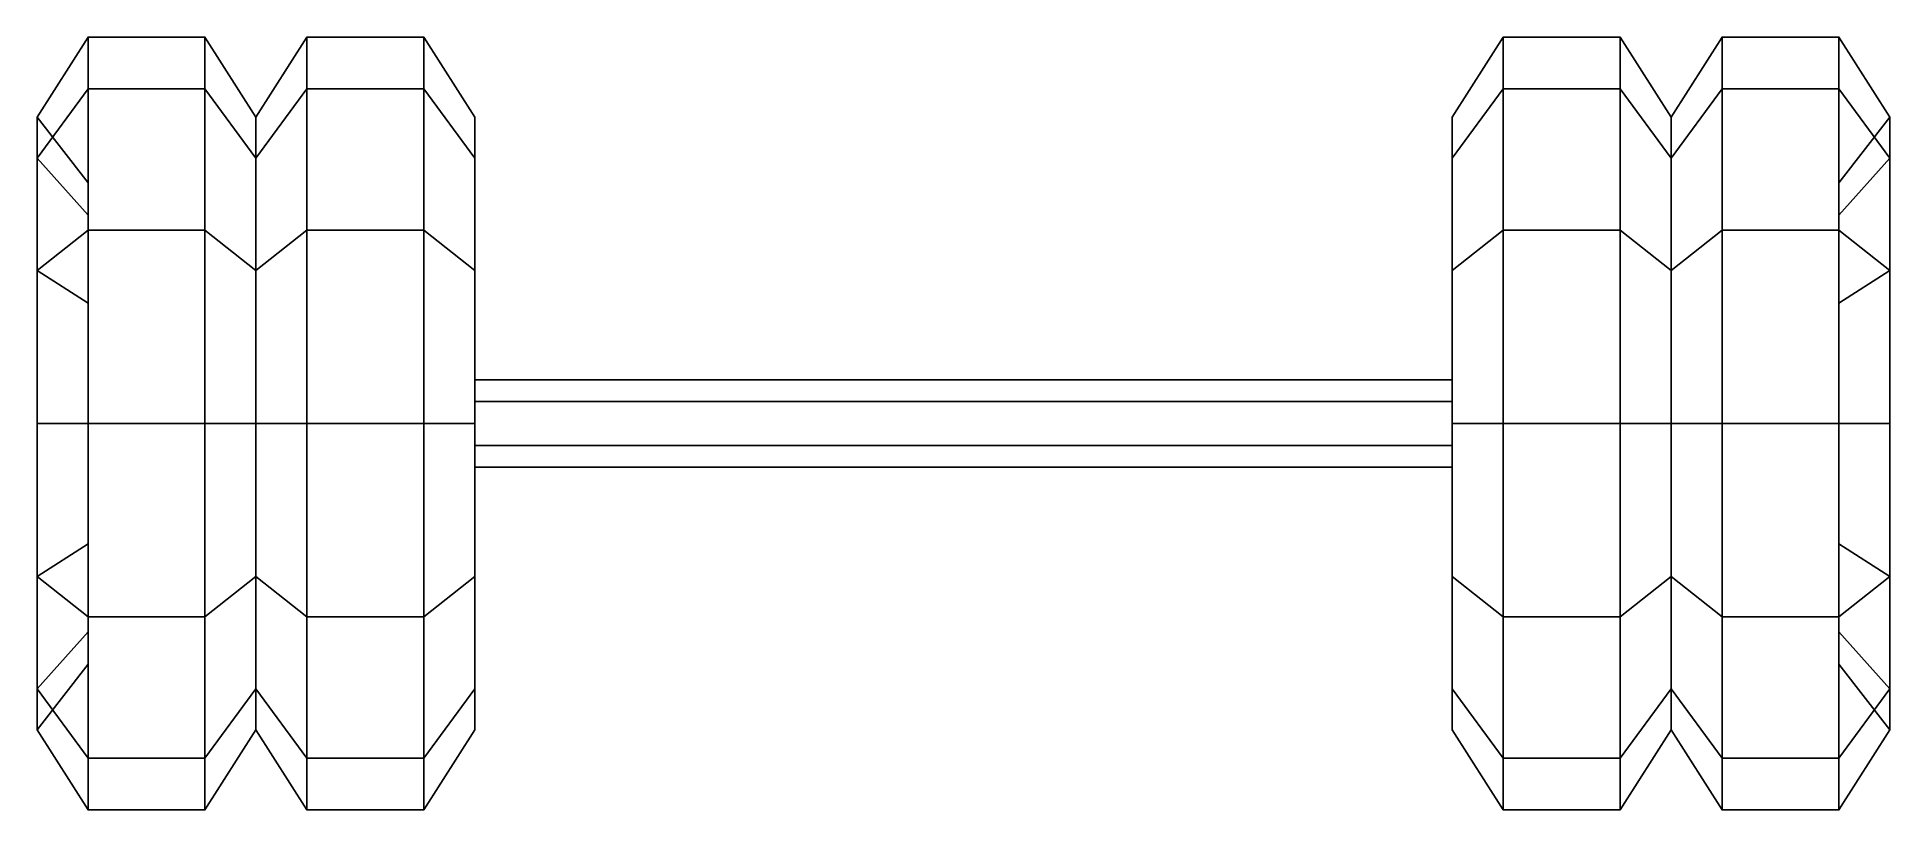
# Model space of a CAD drawing. Extents: x -1.27 to 1.27, y -0.53 to 0.53.
import ezdxf

# ---------------------------------------------------------------- set-up
doc = ezdxf.new("R2010")
doc.units = 0
doc.layers.add('WHEELS', color=2, linetype='CONTINUOUS')

msp = doc.modelspace()

# ---------------------------------------------------------------- linework, layer by layer
at = {"layer": 'WHEELS'}
for points in [[(-1.2, 0.53), (-1.2, 0.459, -0.265), (-1.27, 0.3637, -0.21), (-1.27, 0.42)], [(-1.2, 0.459, 0.265), (-1.2, 0.53), (-1.27, 0.42), (-1.27, 0.3637, 0.21)], [(-1.04, 0.53), (-1.04, 0.459, -0.265), (-1.2, 0.459, -0.265), (-1.2, 0.53)], [(-1.04, 0.459, 0.265), (-1.04, 0.53), (-1.2, 0.53), (-1.2, 0.459, 0.265)], [(-1.04, 0.459, -0.265), (-1.04, 0.53), (-0.97, 0.42), (-0.97, 0.3637, -0.21)], [(-1.04, 0.53), (-1.04, 0.459, 0.265), (-0.97, 0.3637, 0.21), (-0.97, 0.42)], [(-0.9, 0.53), (-0.9, 0.459, -0.265), (-0.97, 0.3637, -0.21), (-0.97, 0.42)], [(-0.9, 0.459, 0.265), (-0.9, 0.53), (-0.97, 0.42), (-0.97, 0.3637, 0.21)], [(-0.74, 0.53), (-0.74, 0.459, -0.265), (-0.9, 0.459, -0.265), (-0.9, 0.53)], [(-0.74, 0.459, 0.265), (-0.74, 0.53), (-0.9, 0.53), (-0.9, 0.459, 0.265)], [(-0.74, 0.459, -0.265), (-0.74, 0.53), (-0.67, 0.42), (-0.67, 0.3637, -0.21)], [(-0.74, 0.53), (-0.74, 0.459, 0.265), (-0.67, 0.3637, 0.21), (-0.67, 0.42)], [(0.74, 0.53), (0.74, 0.459, -0.265), (0.67, 0.3637, -0.21), (0.67, 0.42)], [(0.74, 0.459, 0.265), (0.74, 0.53), (0.67, 0.42), (0.67, 0.3637, 0.21)], [(0.74, 0.459, -0.265), (0.74, 0.53), (0.9, 0.53), (0.9, 0.459, -0.265)], [(0.74, 0.53), (0.74, 0.459, 0.265), (0.9, 0.459, 0.265), (0.9, 0.53)], [(0.9, 0.53), (0.9, 0.459, 0.265), (0.97, 0.3637, 0.21), (0.97, 0.42)], [(0.9, 0.459, -0.265), (0.9, 0.53), (0.97, 0.42), (0.97, 0.3637, -0.21)], [(1.04, 0.53), (1.04, 0.459, -0.265), (0.97, 0.3637, -0.21), (0.97, 0.42)], [(1.04, 0.459, 0.265), (1.04, 0.53), (0.97, 0.42), (0.97, 0.3637, 0.21)], [(1.04, 0.459, -0.265), (1.04, 0.53), (1.2, 0.53), (1.2, 0.459, -0.265)], [(1.04, 0.53), (1.04, 0.459, 0.265), (1.2, 0.459, 0.265), (1.2, 0.53)], [(1.2, 0.459, -0.265), (1.2, 0.53), (1.27, 0.42), (1.27, 0.3637, -0.21)], [(1.2, 0.53), (1.2, 0.459, 0.265), (1.27, 0.3637, 0.21), (1.27, 0.42)], [(-1.2, 0.459, -0.265), (-1.2, 0.265, -0.459), (-1.27, 0.21, -0.3637), (-1.27, 0.3637, -0.21)], [(-1.2, 0.265, 0.459), (-1.2, 0.459, 0.265), (-1.27, 0.3637, 0.21), (-1.27, 0.21, 0.3637)], [(-1.04, 0.459, -0.265), (-1.04, 0.265, -0.459), (-1.2, 0.265, -0.459), (-1.2, 0.459, -0.265)], [(-1.04, 0.265, 0.459), (-1.04, 0.459, 0.265), (-1.2, 0.459, 0.265), (-1.2, 0.265, 0.459)], [(-1.04, 0.265, -0.459), (-1.04, 0.459, -0.265), (-0.97, 0.3637, -0.21), (-0.97, 0.21, -0.3637)], [(-1.04, 0.459, 0.265), (-1.04, 0.265, 0.459), (-0.97, 0.21, 0.3637), (-0.97, 0.3637, 0.21)], [(-0.9, 0.459, -0.265), (-0.9, 0.265, -0.459), (-0.97, 0.21, -0.3637), (-0.97, 0.3637, -0.21)], [(-0.9, 0.265, 0.459), (-0.9, 0.459, 0.265), (-0.97, 0.3637, 0.21), (-0.97, 0.21, 0.3637)], [(-0.74, 0.459, -0.265), (-0.74, 0.265, -0.459), (-0.9, 0.265, -0.459), (-0.9, 0.459, -0.265)], [(-0.74, 0.265, 0.459), (-0.74, 0.459, 0.265), (-0.9, 0.459, 0.265), (-0.9, 0.265, 0.459)], [(-0.74, 0.265, -0.459), (-0.74, 0.459, -0.265), (-0.67, 0.3637, -0.21), (-0.67, 0.21, -0.3637)], [(-0.74, 0.459, 0.265), (-0.74, 0.265, 0.459), (-0.67, 0.21, 0.3637), (-0.67, 0.3637, 0.21)], [(0.74, 0.459, -0.265), (0.74, 0.265, -0.459), (0.67, 0.21, -0.3637), (0.67, 0.3637, -0.21)], [(0.74, 0.265, 0.459), (0.74, 0.459, 0.265), (0.67, 0.3637, 0.21), (0.67, 0.21, 0.3637)], [(0.74, 0.265, -0.459), (0.74, 0.459, -0.265), (0.9, 0.459, -0.265), (0.9, 0.265, -0.459)], [(0.74, 0.459, 0.265), (0.74, 0.265, 0.459), (0.9, 0.265, 0.459), (0.9, 0.459, 0.265)], [(0.9, 0.459, 0.265), (0.9, 0.265, 0.459), (0.97, 0.21, 0.3637), (0.97, 0.3637, 0.21)], [(0.9, 0.265, -0.459), (0.9, 0.459, -0.265), (0.97, 0.3637, -0.21), (0.97, 0.21, -0.3637)], [(1.04, 0.459, -0.265), (1.04, 0.265, -0.459), (0.97, 0.21, -0.3637), (0.97, 0.3637, -0.21)], [(1.04, 0.265, 0.459), (1.04, 0.459, 0.265), (0.97, 0.3637, 0.21), (0.97, 0.21, 0.3637)], [(1.04, 0.265, -0.459), (1.04, 0.459, -0.265), (1.2, 0.459, -0.265), (1.2, 0.265, -0.459)], [(1.04, 0.459, 0.265), (1.04, 0.265, 0.459), (1.2, 0.265, 0.459), (1.2, 0.459, 0.265)], [(1.2, 0.265, -0.459), (1.2, 0.459, -0.265), (1.27, 0.3637, -0.21), (1.27, 0.21, -0.3637)], [(1.2, 0.459, 0.265), (1.2, 0.265, 0.459), (1.27, 0.21, 0.3637), (1.27, 0.3637, 0.21)], [(-1.27, 0.3637, 0.21), (-1.27, 0.42), (-1.2, 0.33), (-1.2, 0.2858, 0.165)], [(-1.27, 0.42), (-1.27, 0.3637, -0.21), (-1.2, 0.2858, -0.165), (-1.2, 0.33)], [(-0.67, -0.21, -0.3637), (-0.67, 0.3637, -0.21), (-0.67, 0.42), (-0.67, -0.3637, -0.21)], [(-0.67, -0.3637, -0.21), (-0.67, 0.42), (-0.67, 0.3637, 0.21), (-0.67, -0.42)], [(0.67, -0.3637, 0.21), (0.67, 0.42), (0.67, 0.3637, -0.21), (0.67, -0.42)], [(0.67, -0.21, 0.3637), (0.67, 0.3637, 0.21), (0.67, 0.42), (0.67, -0.3637, 0.21)], [(1.27, 0.42), (1.27, 0.3637, 0.21), (1.2, 0.2858, 0.165), (1.2, 0.33)], [(1.27, 0.3637, -0.21), (1.27, 0.42), (1.2, 0.33), (1.2, 0.2858, -0.165)], [(-1.27, 0.3637, -0.21), (-1.27, 0.21, -0.3637), (-1.2, 0.165, -0.2858), (-1.2, 0.2858, -0.165)], [(-1.27, 0.21, 0.3637), (-1.27, 0.3637, 0.21), (-1.2, 0.2858, 0.165), (-1.2, 0.165, 0.2858)], [(-0.67, 0, -0.42), (-0.67, 0.21, -0.3637), (-0.67, 0.3637, -0.21), (-0.67, -0.21, -0.3637)], [(-0.67, -0.42), (-0.67, 0.3637, 0.21), (-0.67, 0.21, 0.3637), (-0.67, -0.3637, 0.21)], [(0.67, -0.42), (0.67, 0.3637, -0.21), (0.67, 0.21, -0.3637), (0.67, -0.3637, -0.21)], [(0.67, 0, 0.42), (0.67, 0.21, 0.3637), (0.67, 0.3637, 0.21), (0.67, -0.21, 0.3637)], [(1.27, 0.21, -0.3637), (1.27, 0.3637, -0.21), (1.2, 0.2858, -0.165), (1.2, 0.165, -0.2858)], [(1.27, 0.3637, 0.21), (1.27, 0.21, 0.3637), (1.2, 0.165, 0.2858), (1.2, 0.2858, 0.165)], [(-1.2, 0.2858, -0.165), (-1.2, -0.165, -0.2858), (-1.2, -0.2858, -0.165), (-1.2, 0.33)], [(-1.2, 0.33), (-1.2, -0.2858, -0.165), (-1.2, -0.33), (-1.2, 0.2858, 0.165)], [(1.2, 0.2858, 0.165), (1.2, -0.165, 0.2858), (1.2, -0.2858, 0.165), (1.2, 0.33)], [(1.2, 0.33), (1.2, -0.2858, 0.165), (1.2, -0.33), (1.2, 0.2858, -0.165)], [(-1.2, 0.165, -0.2858), (-1.2, 0, -0.33), (-1.2, -0.165, -0.2858), (-1.2, 0.2858, -0.165)], [(-1.2, 0.2858, 0.165), (-1.2, -0.33), (-1.2, -0.2858, 0.165), (-1.2, 0.165, 0.2858)], [(1.2, 0.2858, -0.165), (1.2, -0.33), (1.2, -0.2858, -0.165), (1.2, 0.165, -0.2858)], [(1.2, 0.165, 0.2858), (1.2, 0, 0.33), (1.2, -0.165, 0.2858), (1.2, 0.2858, 0.165)], [(-1.2, 0.265, -0.459), (-1.2, 0, -0.53), (-1.27, 0, -0.42), (-1.27, 0.21, -0.3637)], [(-1.2, 0, 0.53), (-1.2, 0.265, 0.459), (-1.27, 0.21, 0.3637), (-1.27, 0, 0.42)], [(-1.04, 0.265, -0.459), (-1.04, 0, -0.53), (-1.2, 0, -0.53), (-1.2, 0.265, -0.459)], [(-1.04, 0, 0.53), (-1.04, 0.265, 0.459), (-1.2, 0.265, 0.459), (-1.2, 0, 0.53)], [(-1.04, 0, -0.53), (-1.04, 0.265, -0.459), (-0.97, 0.21, -0.3637), (-0.97, 0, -0.42)], [(-1.04, 0.265, 0.459), (-1.04, 0, 0.53), (-0.97, 0, 0.42), (-0.97, 0.21, 0.3637)], [(-0.9, 0.265, -0.459), (-0.9, 0, -0.53), (-0.97, 0, -0.42), (-0.97, 0.21, -0.3637)], [(-0.9, 0, 0.53), (-0.9, 0.265, 0.459), (-0.97, 0.21, 0.3637), (-0.97, 0, 0.42)], [(-0.74, 0.265, -0.459), (-0.74, 0, -0.53), (-0.9, 0, -0.53), (-0.9, 0.265, -0.459)], [(-0.74, 0, 0.53), (-0.74, 0.265, 0.459), (-0.9, 0.265, 0.459), (-0.9, 0, 0.53)], [(-0.74, 0, -0.53), (-0.74, 0.265, -0.459), (-0.67, 0.21, -0.3637), (-0.67, 0, -0.42)], [(-0.74, 0.265, 0.459), (-0.74, 0, 0.53), (-0.67, 0, 0.42), (-0.67, 0.21, 0.3637)], [(0.74, 0.265, -0.459), (0.74, 0, -0.53), (0.67, 0, -0.42), (0.67, 0.21, -0.3637)], [(0.74, 0, 0.53), (0.74, 0.265, 0.459), (0.67, 0.21, 0.3637), (0.67, 0, 0.42)], [(0.74, 0, -0.53), (0.74, 0.265, -0.459), (0.9, 0.265, -0.459), (0.9, 0, -0.53)], [(0.74, 0.265, 0.459), (0.74, 0, 0.53), (0.9, 0, 0.53), (0.9, 0.265, 0.459)], [(0.9, 0.265, 0.459), (0.9, 0, 0.53), (0.97, 0, 0.42), (0.97, 0.21, 0.3637)], [(0.9, 0, -0.53), (0.9, 0.265, -0.459), (0.97, 0.21, -0.3637), (0.97, 0, -0.42)], [(1.04, 0.265, -0.459), (1.04, 0, -0.53), (0.97, 0, -0.42), (0.97, 0.21, -0.3637)], [(1.04, 0, 0.53), (1.04, 0.265, 0.459), (0.97, 0.21, 0.3637), (0.97, 0, 0.42)], [(1.04, 0, -0.53), (1.04, 0.265, -0.459), (1.2, 0.265, -0.459), (1.2, 0, -0.53)], [(1.04, 0.265, 0.459), (1.04, 0, 0.53), (1.2, 0, 0.53), (1.2, 0.265, 0.459)], [(1.2, 0, -0.53), (1.2, 0.265, -0.459), (1.27, 0.21, -0.3637), (1.27, 0, -0.42)], [(1.2, 0.265, 0.459), (1.2, 0, 0.53), (1.27, 0, 0.42), (1.27, 0.21, 0.3637)], [(-1.27, 0.21, -0.3637), (-1.27, 0, -0.42), (-1.2, 0, -0.33), (-1.2, 0.165, -0.2858)], [(-1.27, 0, 0.42), (-1.27, 0.21, 0.3637), (-1.2, 0.165, 0.2858), (-1.2, 0, 0.33)], [(-0.67, -0.3637, 0.21), (-0.67, 0.21, 0.3637), (-0.67, 0, 0.42), (-0.67, -0.21, 0.3637)], [(0.67, -0.3637, -0.21), (0.67, 0.21, -0.3637), (0.67, 0, -0.42), (0.67, -0.21, -0.3637)], [(1.27, 0, -0.42), (1.27, 0.21, -0.3637), (1.2, 0.165, -0.2858), (1.2, 0, -0.33)], [(1.27, 0.21, 0.3637), (1.27, 0, 0.42), (1.2, 0, 0.33), (1.2, 0.165, 0.2858)], [(-1.2, 0.165, 0.2858), (-1.2, -0.2858, 0.165), (-1.2, -0.165, 0.2858), (-1.2, 0, 0.33)], [(1.2, 0.165, -0.2858), (1.2, -0.2858, -0.165), (1.2, -0.165, -0.2858), (1.2, 0, -0.33)], [(0.67, 0.06), (0.67, 0.03, -0.052), (-0.67, 0.03, -0.052), (-0.67, 0.06)], [(0.67, 0.03, 0.052), (0.67, 0.06), (-0.67, 0.06), (-0.67, 0.03, 0.052)], [(0.67, -0.03, 0.052), (0.67, 0.03, 0.052), (-0.67, 0.03, 0.052), (-0.67, -0.03, 0.052)], [(0.67, 0.03, -0.052), (0.67, -0.03, -0.052), (-0.67, -0.03, -0.052), (-0.67, 0.03, -0.052)], [(-1.2, 0, -0.53), (-1.2, -0.265, -0.459), (-1.27, -0.21, -0.3637), (-1.27, 0, -0.42)], [(-1.27, 0, -0.42), (-1.27, -0.21, -0.3637), (-1.2, -0.165, -0.2858), (-1.2, 0, -0.33)], [(-1.2, -0.265, 0.459), (-1.2, 0, 0.53), (-1.27, 0, 0.42), (-1.27, -0.21, 0.3637)], [(-1.27, -0.21, 0.3637), (-1.27, 0, 0.42), (-1.2, 0, 0.33), (-1.2, -0.165, 0.2858)], [(-1.04, 0, -0.53), (-1.04, -0.265, -0.459), (-1.2, -0.265, -0.459), (-1.2, 0, -0.53)], [(-1.04, -0.265, 0.459), (-1.04, 0, 0.53), (-1.2, 0, 0.53), (-1.2, -0.265, 0.459)], [(-1.04, -0.265, -0.459), (-1.04, 0, -0.53), (-0.97, 0, -0.42), (-0.97, -0.21, -0.3637)], [(-1.04, 0, 0.53), (-1.04, -0.265, 0.459), (-0.97, -0.21, 0.3637), (-0.97, 0, 0.42)], [(-0.9, 0, -0.53), (-0.9, -0.265, -0.459), (-0.97, -0.21, -0.3637), (-0.97, 0, -0.42)], [(-0.9, -0.265, 0.459), (-0.9, 0, 0.53), (-0.97, 0, 0.42), (-0.97, -0.21, 0.3637)], [(-0.74, 0, -0.53), (-0.74, -0.265, -0.459), (-0.9, -0.265, -0.459), (-0.9, 0, -0.53)], [(-0.74, -0.265, 0.459), (-0.74, 0, 0.53), (-0.9, 0, 0.53), (-0.9, -0.265, 0.459)], [(-0.74, -0.265, -0.459), (-0.74, 0, -0.53), (-0.67, 0, -0.42), (-0.67, -0.21, -0.3637)], [(-0.74, 0, 0.53), (-0.74, -0.265, 0.459), (-0.67, -0.21, 0.3637), (-0.67, 0, 0.42)], [(0.74, 0, -0.53), (0.74, -0.265, -0.459), (0.67, -0.21, -0.3637), (0.67, 0, -0.42)], [(0.74, -0.265, 0.459), (0.74, 0, 0.53), (0.67, 0, 0.42), (0.67, -0.21, 0.3637)], [(0.74, -0.265, -0.459), (0.74, 0, -0.53), (0.9, 0, -0.53), (0.9, -0.265, -0.459)], [(0.74, 0, 0.53), (0.74, -0.265, 0.459), (0.9, -0.265, 0.459), (0.9, 0, 0.53)], [(0.9, 0, 0.53), (0.9, -0.265, 0.459), (0.97, -0.21, 0.3637), (0.97, 0, 0.42)], [(0.9, -0.265, -0.459), (0.9, 0, -0.53), (0.97, 0, -0.42), (0.97, -0.21, -0.3637)], [(1.04, 0, -0.53), (1.04, -0.265, -0.459), (0.97, -0.21, -0.3637), (0.97, 0, -0.42)], [(1.04, -0.265, 0.459), (1.04, 0, 0.53), (0.97, 0, 0.42), (0.97, -0.21, 0.3637)], [(1.04, -0.265, -0.459), (1.04, 0, -0.53), (1.2, 0, -0.53), (1.2, -0.265, -0.459)], [(1.04, 0, 0.53), (1.04, -0.265, 0.459), (1.2, -0.265, 0.459), (1.2, 0, 0.53)], [(1.2, -0.265, -0.459), (1.2, 0, -0.53), (1.27, 0, -0.42), (1.27, -0.21, -0.3637)], [(1.27, -0.21, -0.3637), (1.27, 0, -0.42), (1.2, 0, -0.33), (1.2, -0.165, -0.2858)], [(1.2, 0, 0.53), (1.2, -0.265, 0.459), (1.27, -0.21, 0.3637), (1.27, 0, 0.42)], [(1.27, 0, 0.42), (1.27, -0.21, 0.3637), (1.2, -0.165, 0.2858), (1.2, 0, 0.33)], [(0.67, -0.03, -0.052), (0.67, -0.06), (-0.67, -0.06), (-0.67, -0.03, -0.052)], [(0.67, -0.06), (0.67, -0.03, 0.052), (-0.67, -0.03, 0.052), (-0.67, -0.06)], [(-1.27, -0.21, -0.3637), (-1.27, -0.3637, -0.21), (-1.2, -0.2858, -0.165), (-1.2, -0.165, -0.2858)], [(-1.27, -0.3637, 0.21), (-1.27, -0.21, 0.3637), (-1.2, -0.165, 0.2858), (-1.2, -0.2858, 0.165)], [(1.27, -0.3637, -0.21), (1.27, -0.21, -0.3637), (1.2, -0.165, -0.2858), (1.2, -0.2858, -0.165)], [(1.27, -0.21, 0.3637), (1.27, -0.3637, 0.21), (1.2, -0.2858, 0.165), (1.2, -0.165, 0.2858)], [(-1.2, -0.265, -0.459), (-1.2, -0.459, -0.265), (-1.27, -0.3637, -0.21), (-1.27, -0.21, -0.3637)], [(-1.2, -0.459, 0.265), (-1.2, -0.265, 0.459), (-1.27, -0.21, 0.3637), (-1.27, -0.3637, 0.21)], [(-1.04, -0.459, -0.265), (-1.04, -0.265, -0.459), (-0.97, -0.21, -0.3637), (-0.97, -0.3637, -0.21)], [(-1.04, -0.265, 0.459), (-1.04, -0.459, 0.265), (-0.97, -0.3637, 0.21), (-0.97, -0.21, 0.3637)], [(-0.9, -0.265, -0.459), (-0.9, -0.459, -0.265), (-0.97, -0.3637, -0.21), (-0.97, -0.21, -0.3637)], [(-0.9, -0.459, 0.265), (-0.9, -0.265, 0.459), (-0.97, -0.21, 0.3637), (-0.97, -0.3637, 0.21)], [(-0.74, -0.459, -0.265), (-0.74, -0.265, -0.459), (-0.67, -0.21, -0.3637), (-0.67, -0.3637, -0.21)], [(-0.74, -0.265, 0.459), (-0.74, -0.459, 0.265), (-0.67, -0.3637, 0.21), (-0.67, -0.21, 0.3637)], [(0.74, -0.265, -0.459), (0.74, -0.459, -0.265), (0.67, -0.3637, -0.21), (0.67, -0.21, -0.3637)], [(0.74, -0.459, 0.265), (0.74, -0.265, 0.459), (0.67, -0.21, 0.3637), (0.67, -0.3637, 0.21)], [(0.9, -0.265, 0.459), (0.9, -0.459, 0.265), (0.97, -0.3637, 0.21), (0.97, -0.21, 0.3637)], [(0.9, -0.459, -0.265), (0.9, -0.265, -0.459), (0.97, -0.21, -0.3637), (0.97, -0.3637, -0.21)], [(1.04, -0.265, -0.459), (1.04, -0.459, -0.265), (0.97, -0.3637, -0.21), (0.97, -0.21, -0.3637)], [(1.04, -0.459, 0.265), (1.04, -0.265, 0.459), (0.97, -0.21, 0.3637), (0.97, -0.3637, 0.21)], [(1.2, -0.459, -0.265), (1.2, -0.265, -0.459), (1.27, -0.21, -0.3637), (1.27, -0.3637, -0.21)], [(1.2, -0.265, 0.459), (1.2, -0.459, 0.265), (1.27, -0.3637, 0.21), (1.27, -0.21, 0.3637)], [(-1.04, -0.265, -0.459), (-1.04, -0.459, -0.265), (-1.2, -0.459, -0.265), (-1.2, -0.265, -0.459)], [(-1.04, -0.459, 0.265), (-1.04, -0.265, 0.459), (-1.2, -0.265, 0.459), (-1.2, -0.459, 0.265)], [(-0.74, -0.265, -0.459), (-0.74, -0.459, -0.265), (-0.9, -0.459, -0.265), (-0.9, -0.265, -0.459)], [(-0.74, -0.459, 0.265), (-0.74, -0.265, 0.459), (-0.9, -0.265, 0.459), (-0.9, -0.459, 0.265)], [(0.74, -0.459, -0.265), (0.74, -0.265, -0.459), (0.9, -0.265, -0.459), (0.9, -0.459, -0.265)], [(0.74, -0.265, 0.459), (0.74, -0.459, 0.265), (0.9, -0.459, 0.265), (0.9, -0.265, 0.459)], [(1.04, -0.459, -0.265), (1.04, -0.265, -0.459), (1.2, -0.265, -0.459), (1.2, -0.459, -0.265)], [(1.04, -0.265, 0.459), (1.04, -0.459, 0.265), (1.2, -0.459, 0.265), (1.2, -0.265, 0.459)], [(-1.27, -0.42), (-1.27, -0.3637, 0.21), (-1.2, -0.2858, 0.165), (-1.2, -0.33)], [(-1.27, -0.3637, -0.21), (-1.27, -0.42), (-1.2, -0.33), (-1.2, -0.2858, -0.165)], [(1.27, -0.3637, 0.21), (1.27, -0.42), (1.2, -0.33), (1.2, -0.2858, 0.165)], [(1.27, -0.42), (1.27, -0.3637, -0.21), (1.2, -0.2858, -0.165), (1.2, -0.33)], [(-1.2, -0.459, -0.265), (-1.2, -0.53), (-1.27, -0.42), (-1.27, -0.3637, -0.21)], [(-1.2, -0.53), (-1.2, -0.459, 0.265), (-1.27, -0.3637, 0.21), (-1.27, -0.42)], [(-1.04, -0.53), (-1.04, -0.459, -0.265), (-0.97, -0.3637, -0.21), (-0.97, -0.42)], [(-1.04, -0.459, 0.265), (-1.04, -0.53), (-0.97, -0.42), (-0.97, -0.3637, 0.21)], [(-0.9, -0.459, -0.265), (-0.9, -0.53), (-0.97, -0.42), (-0.97, -0.3637, -0.21)], [(-0.9, -0.53), (-0.9, -0.459, 0.265), (-0.97, -0.3637, 0.21), (-0.97, -0.42)], [(-0.74, -0.53), (-0.74, -0.459, -0.265), (-0.67, -0.3637, -0.21), (-0.67, -0.42)], [(-0.74, -0.459, 0.265), (-0.74, -0.53), (-0.67, -0.42), (-0.67, -0.3637, 0.21)], [(0.74, -0.459, -0.265), (0.74, -0.53), (0.67, -0.42), (0.67, -0.3637, -0.21)], [(0.74, -0.53), (0.74, -0.459, 0.265), (0.67, -0.3637, 0.21), (0.67, -0.42)], [(0.9, -0.459, 0.265), (0.9, -0.53), (0.97, -0.42), (0.97, -0.3637, 0.21)], [(0.9, -0.53), (0.9, -0.459, -0.265), (0.97, -0.3637, -0.21), (0.97, -0.42)], [(1.04, -0.459, -0.265), (1.04, -0.53), (0.97, -0.42), (0.97, -0.3637, -0.21)], [(1.04, -0.53), (1.04, -0.459, 0.265), (0.97, -0.3637, 0.21), (0.97, -0.42)], [(1.2, -0.53), (1.2, -0.459, -0.265), (1.27, -0.3637, -0.21), (1.27, -0.42)], [(1.2, -0.459, 0.265), (1.2, -0.53), (1.27, -0.42), (1.27, -0.3637, 0.21)], [(-1.04, -0.459, -0.265), (-1.04, -0.53), (-1.2, -0.53), (-1.2, -0.459, -0.265)], [(-1.04, -0.53), (-1.04, -0.459, 0.265), (-1.2, -0.459, 0.265), (-1.2, -0.53)], [(-0.74, -0.459, -0.265), (-0.74, -0.53), (-0.9, -0.53), (-0.9, -0.459, -0.265)], [(-0.74, -0.53), (-0.74, -0.459, 0.265), (-0.9, -0.459, 0.265), (-0.9, -0.53)], [(0.74, -0.53), (0.74, -0.459, -0.265), (0.9, -0.459, -0.265), (0.9, -0.53)], [(0.74, -0.459, 0.265), (0.74, -0.53), (0.9, -0.53), (0.9, -0.459, 0.265)], [(1.04, -0.53), (1.04, -0.459, -0.265), (1.2, -0.459, -0.265), (1.2, -0.53)], [(1.04, -0.459, 0.265), (1.04, -0.53), (1.2, -0.53), (1.2, -0.459, 0.265)]]:
    msp.add_3dface(points, dxfattribs=at)

doc.saveas('drawing.dxf')
